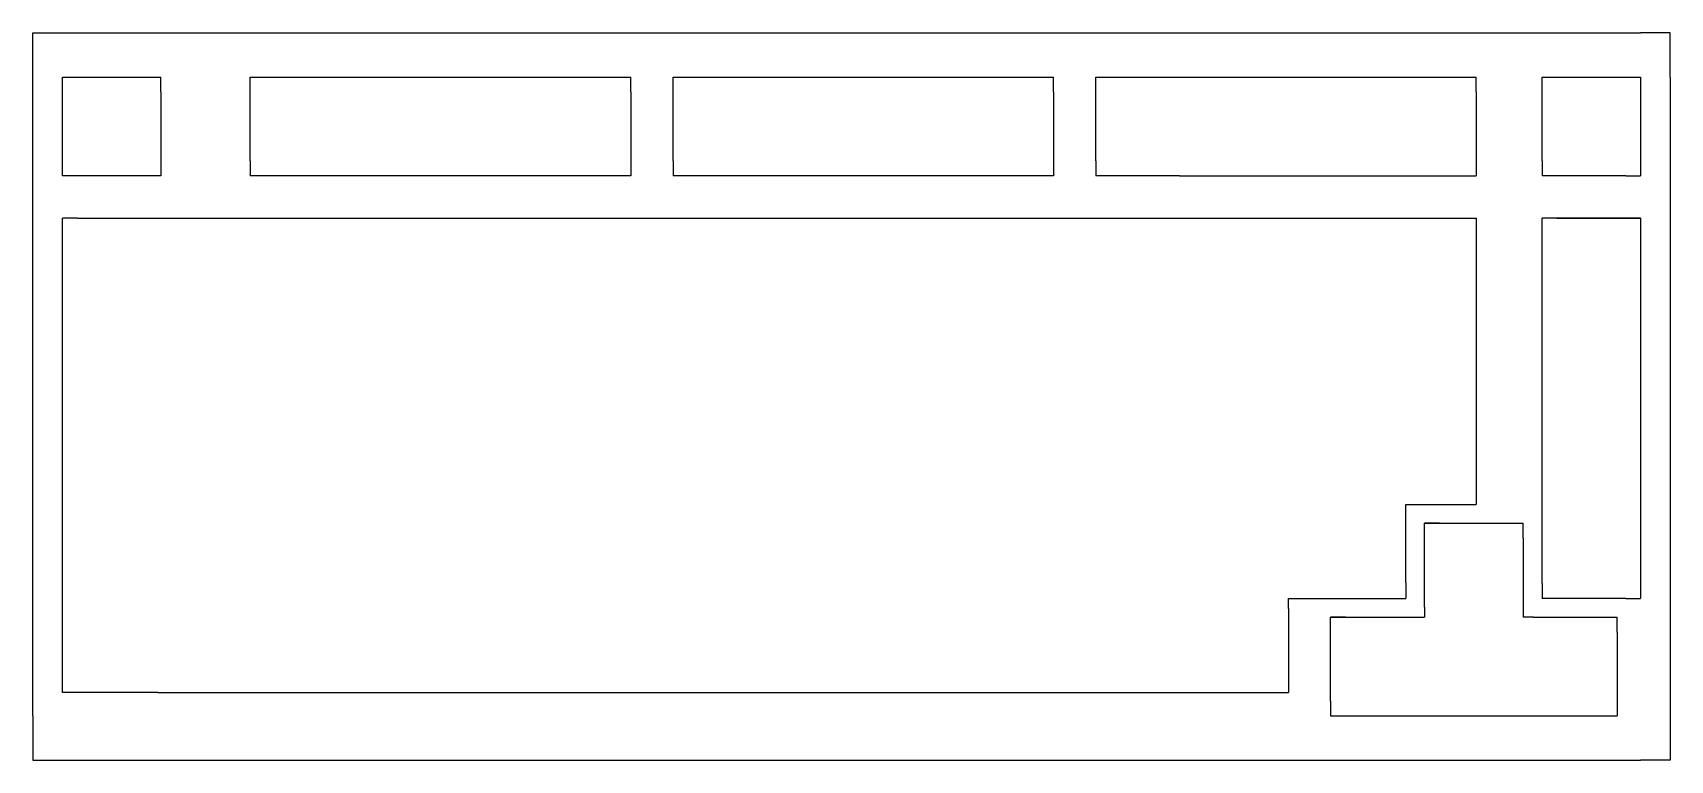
# Model space of a CAD drawing. Extents: x -6 to 326, y -9 to 138.
import ezdxf

# ---------------------------------------------------------------- set-up
doc = ezdxf.new("R2010")
doc.units = 0
doc.header["$MEASUREMENT"] = 0

msp = doc.modelspace()

# ---------------------------------------------------------------- linework, layer by layer
at = {"linetype": 'Continuous'}
for p, q in [((-6.38035, 129.497), (-6.38035, 138.497)), ((-6.38035, 138.497), (-0.38035, 138.497)), ((-0.38035, 138.497), (319.657, 138.497)), ((325.657, 138.497), (319.657, 138.497)), ((325.657, 129.497), (325.657, 138.497)), ((-6.38035, -0.03997), (-6.38035, 129.497)), ((-0.38035, 129.497), (19.6192, 129.497)), ((-0.38035, 109.498), (-0.38035, 129.497)), ((19.6192, 126.497), (19.6192, 129.497)), ((37.7197, 126.497), (37.7197, 129.497)), ((37.7197, 129.497), (114.869, 129.497)), ((114.869, 126.497), (114.869, 129.497)), ((123.445, 126.497), (123.445, 129.497)), ((123.445, 129.497), (200.594, 129.497)), ((200.594, 126.497), (200.594, 129.497)), ((209.17, 126.497), (209.17, 129.497)), ((209.17, 129.497), (286.319, 129.497)), ((286.319, 126.497), (286.319, 129.497)), ((299.657, 126.497), (299.657, 129.497)), ((299.657, 129.497), (319.657, 129.497)), ((319.657, 129.497), (319.657, 109.498)), ((325.657, 129.497), (325.657, -0.03997)), ((200.594, 113), (200.594, 109.498)), ((19.6192, 112.498), (19.6192, 109.498)), ((37.7197, 112.498), (37.7197, 109.498)), ((114.869, 112.498), (114.869, 109.498)), ((123.445, 112.498), (123.445, 109.498)), ((209.17, 112.498), (209.17, 109.498)), ((286.319, 112.498), (286.319, 109.498)), ((299.657, 112.498), (299.657, 109.498)), ((19.6192, 109.498), (-0.38035, 109.498)), ((114.869, 109.498), (37.7197, 109.498)), ((200.594, 109.498), (123.445, 109.498)), ((212.17, 109.498), (209.17, 109.498)), ((226.169, 109.498), (286.319, 109.498)), ((302.657, 109.498), (299.657, 109.498)), ((316.657, 109.498), (319.657, 109.498)), ((-0.38035, 4.72252), (-0.38035, 100.9219)), ((2.61965, 100.9219), (-0.38035, 100.9219)), ((16.6192, 100.9219), (286.319, 100.9219)), ((286.319, 100.9219), (286.319, 42.8227)), ((319.657, 100.9219), (299.657, 100.9219)), ((299.657, 97.9219), (299.657, 100.9219)), ((316.657, 100.9219), (319.657, 100.9219)), ((319.657, 100.9219), (319.657, 23.7725)), ((299.657, 40.7719), (299.657, 83.9227)), ((272.032, 42.8227), (286.319, 42.8227)), ((272.032, 33.2727), (272.032, 42.8227)), ((275.845, 36.0094), (275.845, 39.0094)), ((278.845, 39.0094), (275.845, 39.0094)), ((275.845, 39.0094), (295.844, 39.0094)), ((295.844, 36.0094), (295.844, 39.0094)), ((272.032, 27.0027), (272.032, 23.7725)), ((299.657, 26.7725), (299.657, 23.7725)), ((248.219, 21.722), (248.219, 23.7725)), ((259.507, 23.7725), (272.032, 23.7725)), ((295.844, 23.7725), (295.844, 19.9595)), ((302.657, 23.7725), (299.657, 23.7725)), ((316.657, 23.7725), (319.657, 23.7725)), ((259.795, 19.9595), (256.795, 19.9595)), ((256.795, 16.9595), (256.795, 19.9595)), ((256.795, 19.9595), (275.845, 19.9595)), ((275.845, 22.01), (275.845, 19.9595)), ((297.895, 19.9595), (295.844, 19.9595)), ((311.894, 19.9595), (314.894, 19.9595)), ((314.894, 16.9595), (314.894, 19.9595)), ((248.219, 7.72252), (248.219, 4.72252)), ((5.00091, 4.72252), (-0.38035, 4.72252)), ((19.0004, 4.72252), (248.219, 4.72252)), ((256.795, 2.96003), (256.795, -0.03997)), ((314.894, 2.96003), (314.894, -0.03997)), ((-6.38035, -0.03997), (-6.38035, -9.03997)), ((256.795, -0.03997), (314.894, -0.03997)), ((325.657, -0.03997), (325.657, -9.03997)), ((-6.38035, -9.03997), (-0.38035, -9.03997)), ((-0.38035, -9.03997), (319.657, -9.03997)), ((325.657, -9.03997), (319.657, -9.03997))]:
    msp.add_line(p, q, dxfattribs=at)
at = {"color": 0}
for p, q in [((19.6192, 126.497), (19.6192, 112.498)), ((37.7197, 112.498), (37.7197, 126.497)), ((114.869, 126.497), (114.869, 112.498)), ((123.445, 112.498), (123.445, 126.497)), ((200.594, 126.497), (200.594, 112.498)), ((209.17, 112.498), (209.17, 126.497)), ((286.319, 126.497), (286.319, 112.498)), ((299.657, 112.498), (299.657, 126.497)), ((16.6192, 109.498), (2.61965, 109.498)), ((54.719, 109.498), (40.7197, 109.498)), ((140.444, 109.498), (126.445, 109.498)), ((226.169, 109.498), (212.17, 109.498)), ((316.657, 109.498), (302.657, 109.498)), ((2.61965, 100.9219), (16.6192, 100.9219)), ((302.657, 100.9219), (316.657, 100.9219)), ((299.657, 83.9227), (299.657, 97.9219)), ((299.657, 26.7725), (299.657, 40.7719)), ((278.845, 39.0094), (292.844, 39.0094)), ((272.032, 27.0027), (272.032, 33.2727)), ((275.845, 22.01), (275.845, 36.0094)), ((295.844, 36.0094), (295.844, 22.01)), ((248.219, 23.7725), (259.507, 23.7725)), ((316.657, 23.7725), (302.657, 23.7725)), ((248.219, 21.722), (248.219, 7.72252)), ((259.795, 19.9595), (273.794, 19.9595)), ((297.895, 19.9595), (311.894, 19.9595)), ((256.795, 2.96003), (256.795, 16.9595)), ((314.894, 16.9595), (314.894, 2.96003)), ((19.0004, 4.72252), (5.00091, 4.72252))]:
    msp.add_line(p, q, dxfattribs=at)

doc.saveas('drawing.dxf')
